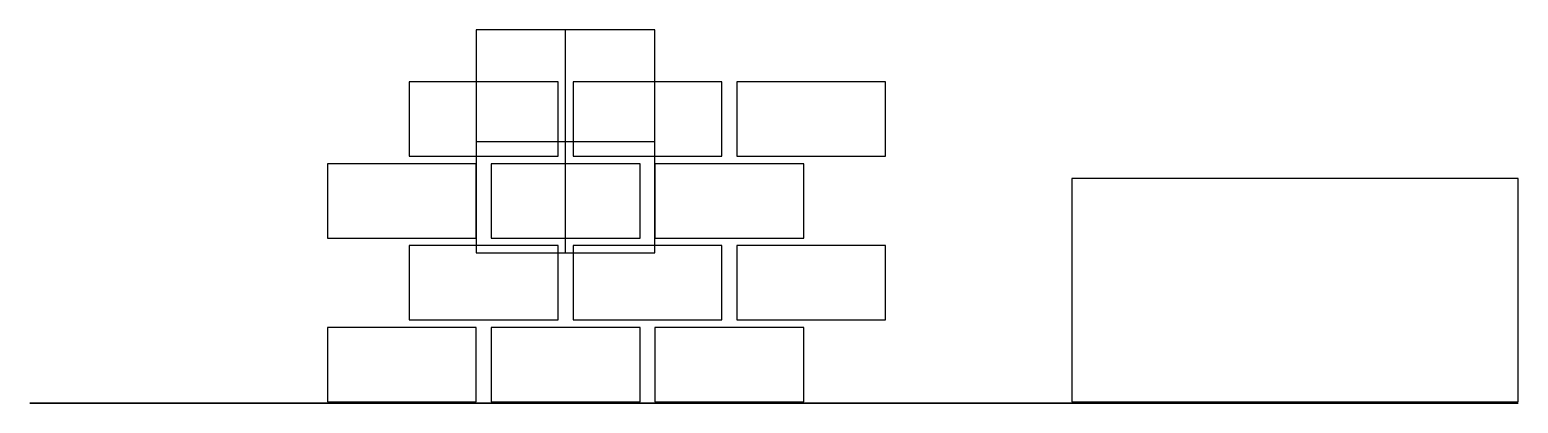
# Model space of a CAD drawing. Extents: x -2 to 8, y 0 to 2.5.
import ezdxf

# ---------------------------------------------------------------- set-up
doc = ezdxf.new("R2010")
doc.units = 0

# ---------------------------------------------------------------- blocks, each defined once
blk = doc.blocks.new('BRICK_ROW')
at = {"color": 1}
for points in [[(0, 0), (1, 0), (1, 0.5), (0, 0.5)], [(1.1, 0), (2.1, 0), (2.1, 0.5), (1.1, 0.5)], [(2.2, 0), (3.2, 0), (3.2, 0.5), (2.2, 0.5)]]:
    blk.add_3dface(points, dxfattribs=at)
blk = doc.blocks.new('WINDOW')
at = {"color": 4}
for p, q in [((0.8, 1), (0, 1)), ((0, 1), (0, 0)), ((0.4, 0), (0.4, 1)), ((0.8, 0), (0.8, 1)), ((0, 0.5), (0.8, 0.5)), ((0, 0), (0.8, 0))]:
    blk.add_line(p, q, dxfattribs=at)
blk = doc.blocks.new('BRICK')
at = {"color": 1}
blk.add_3dface([(0, 0), (1, 0), (1, 0.5), (0, 0.5)], dxfattribs=at)

msp = doc.modelspace()

# ---------------------------------------------------------------- linework, layer by layer
at = {"layer": 'ground', "color": 7}
msp.add_3dface([(-2, -0.01, -2), (8, -0.01, -2), (8, -0.01, 2), (-2, -0.01, 2)], dxfattribs=at)

# ---------------------------------------------------------------- block references
for name, p, xscale, yscale in [('WINDOW', (1, 1, -0.01), 1.5, 1.5), ('BRICK', (5, 0), 3, 3)]:
    msp.add_blockref(name, p, dxfattribs=dict(xscale=xscale, yscale=yscale))
for p in [(0.55, 1.65), (0, 1.1), (0.55, 0.55), (0, 0)]:
    msp.add_blockref('BRICK_ROW', p)

doc.saveas('drawing.dxf')
